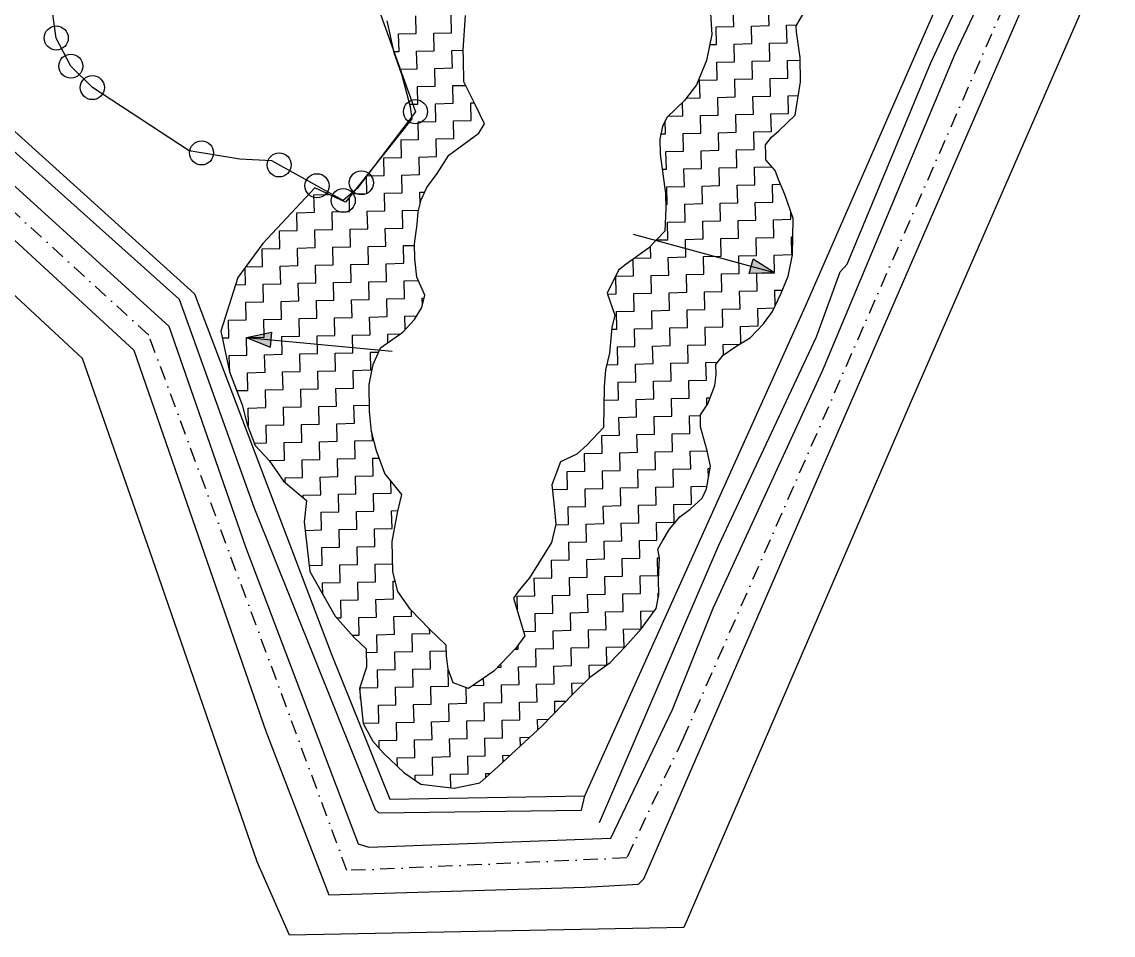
# Model space of a CAD drawing. Header units: metres. Extents: x 281463 to 283423, y 2096851 to 2099007.
# Drawn here: x 282361.3 to 282740.8, y 2096851.3 to 2097168.7 of the extents above; entities that cross this region are included whole.
import ezdxf

# ---------------------------------------------------------------- set-up
doc = ezdxf.new("R2010")
doc.units = ezdxf.units.M
doc.linetypes.add('DASHDOT', pattern=[1, 0.5, -0.25, 0, -0.25])
for name, color, linetype in [('LINE_WATER', 4, 'Continuous'), ('POLY_HATCH', 12, 'Continuous'), ('POLY_PARCEL', 6, 'Continuous'), ('POLY_WATER', 4, 'Continuous'), ('V_BOUND_STREAM_LINE', 7, 'DASHDOT')]:
    doc.layers.add(name, color=color, linetype=linetype)

msp = doc.modelspace()

# ---------------------------------------------------------------- hatches: boundary and pattern name
h = msp.add_hatch(color=256)
h.paths.add_polyline_path([(282614.88, 2097083.69), (282614.21, 2097081.2), (282623.03, 2097081.49)])
h.paths.add_polyline_path([(282623.03, 2097081.49), (282615.56, 2097086.18), (282614.88, 2097083.69)])
h = msp.add_hatch(color=256)
h.paths.add_polyline_path([(282447.85, 2097058.19), (282448.1, 2097060.76), (282439.46, 2097058.99)])
h.paths.add_polyline_path([(282439.46, 2097058.99), (282447.61, 2097055.62), (282447.85, 2097058.19)])

# ---------------------------------------------------------------- linework, layer by layer
for points in [[(282623.03, 2097081.49), (282573.98, 2097094.74)], [(282614.21, 2097081.2), (282615.56, 2097086.18)], [(282623.03, 2097081.49), (282615.56, 2097086.18)], [(282623.03, 2097081.49), (282614.21, 2097081.2)], [(282439.46, 2097058.99), (282448.1, 2097060.76)], [(282439.46, 2097058.99), (282490.03, 2097054.19)], [(282439.46, 2097058.99), (282447.61, 2097055.62)], [(282448.1, 2097060.76), (282447.61, 2097055.62)]]:
    msp.add_lwpolyline(points)
for centre in [(282373.27, 2097163.04), (282378.34, 2097153.26), (282385.83, 2097145.81), (282498.18, 2097137.44), (282423.8, 2097123.1), (282450.79, 2097118.93), (282463.94, 2097111.7), (282479.36, 2097112.72), (282473.07, 2097106.58)]:
    msp.add_circle(centre, 4.18)
at = {"layer": 'LINE_WATER'}
for p, q in [((282677.24, 2097154.23), (282706.99, 2097217.86)), ((282685.89, 2097157.54), (282714.45, 2097218.65)), ((282577.6, 2096870.86), (282727.01, 2097214.57)), ((282318.69, 2097159.31), (282416.01, 2097072.34)), ((282639.73, 2097047.42), (282685.89, 2097157.54)), ((282648.26, 2097084.39), (282677.24, 2097154.23)), ((282314.49, 2097151.74), (282412.48, 2097062.92)), ((282311.09, 2097136.7), (282400.2, 2097054.54)), ((282637.6, 2097059.22), (282645.82, 2097081.84)), ((282645.82, 2097081.84), (282648.26, 2097084.39)), ((282416.01, 2097072.34), (282441.93, 2096999.99)), ((282412.48, 2097062.92), (282439.13, 2096986.21)), ((282603.68, 2096986.77), (282637.6, 2097059.22)), ((282400.2, 2097054.54), (282446.17, 2096922.16)), ((282601.68, 2096964.91), (282639.73, 2097047.42)), ((282441.93, 2096999.99), (282484.18, 2096894.96)), ((282562.2, 2096890.47), (282603.68, 2096986.77)), ((282439.13, 2096986.21), (282478.21, 2096882.98)), ((282587.51, 2096929.68), (282601.68, 2096964.91)), ((282566.06, 2096884.94), (282587.51, 2096929.68)), ((282446.17, 2096922.16), (282468.01, 2096865.3)), ((282555.87, 2096894.69), (282557.01, 2096899.7)), ((282484.18, 2096894.96), (282485.45, 2096893.74)), ((282485.45, 2096893.74), (282555.87, 2096894.69)), ((282481.98, 2096881.82), (282566.06, 2096884.94)), ((282478.21, 2096882.98), (282481.98, 2096881.82)), ((282557.09, 2096867.91), (282575.77, 2096868.95)), ((282575.77, 2096868.95), (282577.6, 2096870.86)), ((282468.01, 2096865.3), (282557.09, 2096867.91))]:
    msp.add_line(p, q, dxfattribs=at)
at = {"layer": 'POLY_HATCH'}
for p, q in [((282600.51, 2097175.29), (282601.28, 2097164.24)), ((282488.24, 2097168.99), (282490.6, 2097157.97)), ((282514.78, 2097158.85), (282515.6, 2097170.81)), ((282630.6, 2097167.28), (282633.14, 2097171.55)), ((282630.65, 2097165.17), (282630.6, 2097167.28)), ((282631.9, 2097156.24), (282630.65, 2097165.17)), ((282601.28, 2097164.24), (282599.37, 2097155.24)), ((282490.6, 2097157.97), (282493.41, 2097150.13)), ((282514.85, 2097155.69), (282514.78, 2097158.85)), ((282515.03, 2097147.78), (282514.85, 2097155.69)), ((282599.37, 2097155.24), (282595.87, 2097146.72)), ((282632.09, 2097147.81), (282631.9, 2097156.24)), ((282493.41, 2097150.13), (282496.3, 2097139.12)), ((282518.89, 2097139.96), (282515.03, 2097147.78)), ((282595.87, 2097146.72), (282591.77, 2097141.36)), ((282630.24, 2097136.17), (282632.09, 2097147.81)), ((282496.3, 2097139.12), (282496.92, 2097134.92)), ((282522.21, 2097133.18), (282518.89, 2097139.96)), ((282591.77, 2097141.36), (282585.58, 2097135.43)), ((282496.92, 2097134.92), (282473.83, 2097105.94)), ((282585.58, 2097135.43), (282584.07, 2097132.23)), ((282624.56, 2097130.77), (282630.24, 2097136.17)), ((282520.17, 2097129.97), (282522.21, 2097133.18)), ((282584.07, 2097132.23), (282583.11, 2097127.99)), ((282621.97, 2097128.61), (282624.56, 2097130.77)), ((282514.98, 2097126.17), (282520.17, 2097129.97)), ((282583.11, 2097127.99), (282583.22, 2097122.72)), ((282619.92, 2097125.92), (282621.97, 2097128.61)), ((282509.79, 2097122.36), (282514.98, 2097126.17)), ((282619.99, 2097122.76), (282619.92, 2097125.92)), ((282505.72, 2097115.95), (282509.79, 2097122.36)), ((282583.22, 2097122.72), (282585.11, 2097109.06)), ((282620.04, 2097120.66), (282619.99, 2097122.76)), ((282623.28, 2097117.04), (282620.04, 2097120.66)), ((282502.13, 2097111.12), (282505.72, 2097115.95)), ((282624.41, 2097113.9), (282623.28, 2097117.04)), ((282626.64, 2097108.68), (282624.41, 2097113.9)), ((282463.17, 2097110.97), (282445.14, 2097091.59)), ((282473.83, 2097105.94), (282463.17, 2097110.97)), ((282500.12, 2097106.86), (282502.13, 2097111.12)), ((282585.11, 2097109.06), (282585.23, 2097103.79)), ((282629.46, 2097100.31), (282626.64, 2097108.68)), ((282499.16, 2097102.62), (282500.12, 2097106.86)), ((282498.73, 2097098.39), (282499.16, 2097102.62)), ((282585.23, 2097103.79), (282584.88, 2097095.87)), ((282629.22, 2097087.65), (282629.46, 2097100.31)), ((282497.82, 2097091.52), (282498.73, 2097098.39)), ((282584.88, 2097095.87), (282579.21, 2097089.95)), ((282445.14, 2097091.59), (282436.44, 2097079.8)), ((282497.94, 2097086.25), (282497.82, 2097091.52)), ((282579.21, 2097089.95), (282571.42, 2097084.5)), ((282498.61, 2097079.94), (282497.94, 2097086.25)), ((282627.8, 2097080.24), (282629.22, 2097087.65)), ((282568.83, 2097082.34), (282564.79, 2097074.34)), ((282571.42, 2097084.5), (282568.83, 2097082.34)), ((282436.44, 2097079.8), (282430.53, 2097061.22)), ((282501.39, 2097073.68), (282498.61, 2097079.94)), ((282625.29, 2097074.39), (282627.8, 2097080.24)), ((282500.43, 2097069.44), (282501.39, 2097073.68)), ((282564.79, 2097074.34), (282567.47, 2097066.73)), ((282622.27, 2097067.99), (282625.29, 2097074.39)), ((282497.89, 2097065.17), (282500.43, 2097069.44)), ((282567.47, 2097066.73), (282566.51, 2097062.49)), ((282619.2, 2097063.71), (282622.27, 2097067.99)), ((282493.76, 2097060.86), (282497.89, 2097065.17)), ((282566.51, 2097062.49), (282565.66, 2097053.51)), ((282614.56, 2097058.86), (282619.2, 2097063.71)), ((282430.53, 2097061.22), (282433.48, 2097047.05)), ((282485.97, 2097055.41), (282493.76, 2097060.86)), ((282609.88, 2097056.12), (282614.56, 2097058.86)), ((282483.47, 2097049.56), (282485.97, 2097055.41)), ((282605.2, 2097052.85), (282609.88, 2097056.12)), ((282565.66, 2097053.51), (282564.2, 2097047.68)), ((282602.64, 2097049.63), (282605.2, 2097052.85)), ((282433.48, 2097047.05), (282437.96, 2097035.55)), ((282482.04, 2097042.67), (282483.47, 2097049.56)), ((282564.2, 2097047.68), (282563.81, 2097041.87)), ((282602.72, 2097045.94), (282602.64, 2097049.63)), ((282602.28, 2097042.24), (282602.72, 2097045.94)), ((282482.25, 2097033.19), (282482.04, 2097042.67)), ((282563.81, 2097041.87), (282563.6, 2097027.64)), ((282599.78, 2097035.86), (282602.28, 2097042.24)), ((282597.23, 2097032.12), (282599.78, 2097035.86)), ((282437.96, 2097035.55), (282439.69, 2097028.74)), ((282482.93, 2097026.35), (282482.25, 2097033.19)), ((282597.32, 2097027.9), (282597.23, 2097032.12)), ((282439.69, 2097028.74), (282442.49, 2097021.42)), ((282484.66, 2097019.54), (282482.93, 2097026.35)), ((282563.6, 2097027.64), (282557.93, 2097021.71)), ((282599.62, 2097019.52), (282597.32, 2097027.9)), ((282442.49, 2097021.42), (282447.35, 2097016.26)), ((282557.93, 2097021.71), (282554.31, 2097018.47)), ((282487.48, 2097011.69), (282484.66, 2097019.54)), ((282554.31, 2097018.47), (282548.57, 2097015.7)), ((282600.79, 2097014.27), (282599.62, 2097019.52)), ((282447.35, 2097016.26), (282452.26, 2097008.99)), ((282548.57, 2097015.7), (282545.58, 2097007.73)), ((282599.39, 2097006.33), (282600.79, 2097014.27)), ((282493.44, 2097004.45), (282487.48, 2097011.69)), ((282452.26, 2097008.99), (282460.32, 2097002.32)), ((282545.58, 2097007.73), (282546.25, 2097001.42)), ((282597.88, 2097003.14), (282599.39, 2097006.33)), ((282460.32, 2097002.32), (282459.43, 2096994.92)), ((282491.99, 2096998.62), (282493.44, 2097004.45)), ((282593.74, 2096999.36), (282597.88, 2097003.14)), ((282490.12, 2096988.03), (282491.99, 2096998.62)), ((282546.25, 2097001.42), (282546.94, 2096994.05)), ((282590.11, 2096996.64), (282593.74, 2096999.36)), ((282459.43, 2096994.92), (282461.42, 2096977.7)), ((282546.94, 2096994.05), (282545.5, 2096987.7)), ((282586.51, 2096992.34), (282590.11, 2096996.64)), ((282583.97, 2096988.07), (282586.51, 2096992.34)), ((282490.35, 2096977.5), (282490.12, 2096988.03)), ((282545.5, 2096987.7), (282537.86, 2096975.4)), ((282582.45, 2096985.4), (282583.97, 2096988.07)), ((282583.05, 2096982.25), (282582.45, 2096985.4)), ((282582.68, 2096974.86), (282583.05, 2096982.25)), ((282461.42, 2096977.7), (282470.21, 2096962.08)), ((282492.09, 2096970.68), (282490.35, 2096977.5)), ((282537.86, 2096975.4), (282534.27, 2096971.1)), ((282534.27, 2096971.1), (282532.22, 2096968.42)), ((282582.8, 2096969.59), (282582.68, 2096974.86)), ((282496.44, 2096964.45), (282492.09, 2096970.68)), ((282532.22, 2096968.42), (282536.2, 2096955.33)), ((282581.85, 2096964.83), (282582.8, 2096969.59)), ((282502.92, 2096957.75), (282496.44, 2096964.45)), ((282576.73, 2096957.86), (282581.85, 2096964.83)), ((282470.21, 2096962.08), (282476.7, 2096954.85)), ((282508.85, 2096952.08), (282502.92, 2096957.75)), ((282571.08, 2096951.41), (282576.73, 2096957.86)), ((282476.7, 2096954.85), (282481.01, 2096950.73)), ((282536.2, 2096955.33), (282533.13, 2096951.05)), ((282481.01, 2096950.73), (282481.16, 2096944.41)), ((282508.93, 2096948.39), (282508.85, 2096952.08)), ((282509.57, 2096943.66), (282508.93, 2096948.39)), ((282533.13, 2096951.05), (282525.4, 2096942.97)), ((282565.92, 2096946.02), (282571.08, 2096951.41)), ((282559.18, 2096941.13), (282565.92, 2096946.02)), ((282481.16, 2096944.41), (282478.68, 2096936.97)), ((282511.26, 2096938.95), (282509.57, 2096943.66)), ((282525.4, 2096942.97), (282516.57, 2096936.97)), ((282552.98, 2096935.19), (282559.18, 2096941.13)), ((282478.68, 2096936.97), (282480.01, 2096924.88)), ((282516.57, 2096936.97), (282511.26, 2096938.95)), ((282542.16, 2096923.88), (282552.98, 2096935.19)), ((282480.01, 2096924.88), (282483.31, 2096918.63)), ((282525.62, 2096908.75), (282542.16, 2096923.88)), ((282483.31, 2096918.63), (282487.1, 2096914.49)), ((282487.1, 2096914.49), (282494.1, 2096907.8)), ((282494.1, 2096907.8), (282500, 2096903.71)), ((282520.56, 2096904.17), (282525.62, 2096908.75)), ((282500, 2096903.71), (282511.63, 2096902.39)), ((282511.63, 2096902.39), (282520.56, 2096904.17))]:
    msp.add_line(p, q, dxfattribs=at)
at = {"layer": 'POLY_HATCH', "linetype": 'Continuous'}
for p, q in [((282608.84, 2097167.08), (282608.7, 2097173.21)), ((282621.11, 2097167.35), (282620.97, 2097173.48)), ((282498.46, 2097164.61), (282498.32, 2097170.74)), ((282510.72, 2097164.88), (282510.58, 2097171.02)), ((282492.32, 2097164.47), (282498.46, 2097164.61)), ((282504.59, 2097164.75), (282510.72, 2097164.88)), ((282504.73, 2097158.61), (282504.59, 2097164.75)), ((282602.71, 2097166.94), (282608.84, 2097167.08)), ((282602.85, 2097160.81), (282602.71, 2097166.94)), ((282614.97, 2097167.21), (282621.11, 2097167.35)), ((282615.11, 2097161.08), (282614.97, 2097167.21)), ((282627.24, 2097167.49), (282630.77, 2097167.57)), ((282627.38, 2097161.35), (282627.24, 2097167.49)), ((282492.46, 2097158.34), (282492.32, 2097164.47)), ((282608.98, 2097160.94), (282615.11, 2097161.08)), ((282609.12, 2097154.81), (282608.98, 2097160.94)), ((282621.24, 2097161.22), (282627.38, 2097161.35)), ((282621.38, 2097155.08), (282621.24, 2097161.22)), ((282490.53, 2097158.3), (282492.46, 2097158.34)), ((282498.59, 2097158.48), (282504.73, 2097158.61)), ((282498.73, 2097152.34), (282498.59, 2097158.48)), ((282510.86, 2097158.75), (282514.78, 2097158.84)), ((282511, 2097152.62), (282510.86, 2097158.75)), ((282600.54, 2097160.75), (282602.85, 2097160.81)), ((282602.98, 2097154.67), (282609.12, 2097154.81)), ((282603.12, 2097148.54), (282602.98, 2097154.67)), ((282615.25, 2097154.95), (282621.38, 2097155.08)), ((282615.39, 2097148.81), (282615.25, 2097154.95)), ((282627.51, 2097155.22), (282631.92, 2097155.32)), ((282627.65, 2097149.09), (282627.51, 2097155.22)), ((282492.67, 2097152.21), (282498.73, 2097152.34)), ((282504.86, 2097152.48), (282511, 2097152.62)), ((282505, 2097146.35), (282504.86, 2097152.48)), ((282498.87, 2097146.21), (282505, 2097146.35)), ((282499, 2097140.08), (282498.87, 2097146.21)), ((282511.13, 2097146.49), (282515.62, 2097146.59)), ((282511.27, 2097140.35), (282511.13, 2097146.49)), ((282596.99, 2097148.4), (282603.12, 2097148.54)), ((282597.12, 2097142.27), (282596.99, 2097148.4)), ((282609.25, 2097148.68), (282615.39, 2097148.81)), ((282609.39, 2097142.55), (282609.25, 2097148.68)), ((282621.52, 2097148.95), (282627.65, 2097149.09)), ((282621.65, 2097142.82), (282621.52, 2097148.95)), ((282592.39, 2097142.17), (282597.12, 2097142.27)), ((282603.26, 2097142.41), (282609.39, 2097142.55)), ((282603.39, 2097136.28), (282603.26, 2097142.41)), ((282615.52, 2097142.68), (282621.65, 2097142.82)), ((282615.66, 2097136.55), (282615.52, 2097142.68)), ((282627.79, 2097142.96), (282631.33, 2097143.04)), ((282627.92, 2097136.82), (282627.79, 2097142.96)), ((282496.06, 2097140.01), (282499, 2097140.08)), ((282505.14, 2097140.22), (282511.27, 2097140.35)), ((282505.27, 2097134.08), (282505.14, 2097140.22)), ((282517.4, 2097140.49), (282518.62, 2097140.52)), ((282517.54, 2097134.36), (282517.4, 2097140.49)), ((282591.13, 2097136), (282591.03, 2097140.65)), ((282511.41, 2097134.22), (282517.54, 2097134.36)), ((282585.13, 2097129.73), (282585.03, 2097134.27)), ((282586.06, 2097135.89), (282591.13, 2097136)), ((282597.26, 2097136.14), (282603.39, 2097136.28)), ((282597.4, 2097130.01), (282597.26, 2097136.14)), ((282609.53, 2097136.41), (282615.66, 2097136.55)), ((282609.66, 2097130.28), (282609.53, 2097136.41)), ((282621.79, 2097136.69), (282627.92, 2097136.82)), ((282621.93, 2097130.55), (282621.79, 2097136.69)), ((282499.14, 2097133.95), (282505.27, 2097134.08)), ((282499.28, 2097127.81), (282499.14, 2097133.95)), ((282511.54, 2097128.09), (282511.41, 2097134.22)), ((282615.8, 2097130.42), (282621.93, 2097130.55)), ((282493.15, 2097127.68), (282499.28, 2097127.81)), ((282493.28, 2097121.54), (282493.15, 2097127.68)), ((282505.41, 2097127.95), (282511.54, 2097128.09)), ((282505.55, 2097121.82), (282505.41, 2097127.95)), ((282517.68, 2097128.22), (282517.79, 2097128.23)), ((282517.68, 2097128.15), (282517.68, 2097128.22)), ((282583.49, 2097129.7), (282585.13, 2097129.73)), ((282591.27, 2097129.87), (282597.4, 2097130.01)), ((282591.4, 2097123.74), (282591.27, 2097129.87)), ((282603.53, 2097130.14), (282609.66, 2097130.28)), ((282603.67, 2097124.01), (282603.53, 2097130.14)), ((282615.93, 2097124.28), (282615.8, 2097130.42)), ((282585.27, 2097123.6), (282591.4, 2097123.74)), ((282585.41, 2097117.47), (282585.27, 2097123.6)), ((282597.54, 2097123.87), (282603.67, 2097124.01)), ((282597.67, 2097117.74), (282597.54, 2097123.87)), ((282609.8, 2097124.15), (282615.93, 2097124.28)), ((282609.94, 2097118.02), (282609.8, 2097124.15)), ((282487.15, 2097121.41), (282493.28, 2097121.54)), ((282487.29, 2097115.27), (282487.15, 2097121.41)), ((282499.42, 2097121.68), (282505.55, 2097121.82)), ((282499.55, 2097115.55), (282499.42, 2097121.68)), ((282493.42, 2097115.41), (282499.55, 2097115.55)), ((282493.56, 2097109.28), (282493.42, 2097115.41)), ((282583.95, 2097117.43), (282585.41, 2097117.47)), ((282591.54, 2097117.6), (282597.67, 2097117.74)), ((282591.68, 2097111.47), (282591.54, 2097117.6)), ((282603.81, 2097117.88), (282609.94, 2097118.02)), ((282603.94, 2097111.75), (282603.81, 2097117.88)), ((282616.07, 2097118.15), (282622.16, 2097118.29)), ((282616.21, 2097112.02), (282616.07, 2097118.15)), ((282481.29, 2097109), (282481.15, 2097115.13)), ((282481.16, 2097115.14), (282487.29, 2097115.27)), ((282597.81, 2097111.61), (282603.94, 2097111.75)), ((282597.95, 2097105.48), (282597.81, 2097111.61)), ((282610.07, 2097111.88), (282616.21, 2097112.02)), ((282610.21, 2097105.75), (282610.07, 2097111.88)), ((282622.34, 2097112.16), (282625.13, 2097112.22)), ((282622.48, 2097106.02), (282622.34, 2097112.16)), ((282462.89, 2097108.59), (282467.96, 2097108.71)), ((282463.03, 2097102.46), (282462.89, 2097108.59)), ((282476.18, 2097108.89), (282481.29, 2097109)), ((282487.42, 2097109.14), (282493.56, 2097109.28)), ((282487.56, 2097103.01), (282487.42, 2097109.14)), ((282499.69, 2097109.42), (282501.34, 2097109.45)), ((282499.78, 2097105.36), (282499.69, 2097109.42)), ((282585.54, 2097111.33), (282591.68, 2097111.47)), ((282585.68, 2097105.2), (282585.54, 2097111.33)), ((282475.3, 2097102.74), (282475.19, 2097107.64)), ((282585.2, 2097105.19), (282585.68, 2097105.2)), ((282591.81, 2097105.34), (282597.95, 2097105.48)), ((282591.95, 2097099.21), (282591.81, 2097105.34)), ((282604.08, 2097105.61), (282610.21, 2097105.75)), ((282604.22, 2097099.48), (282604.08, 2097105.61)), ((282616.34, 2097105.89), (282622.48, 2097106.02)), ((282616.48, 2097099.75), (282616.34, 2097105.89)), ((282456.9, 2097102.32), (282463.03, 2097102.46)), ((282457.04, 2097096.19), (282456.9, 2097102.32)), ((282469.16, 2097102.6), (282475.3, 2097102.74)), ((282469.3, 2097096.47), (282469.16, 2097102.6)), ((282481.43, 2097102.87), (282487.56, 2097103.01)), ((282481.57, 2097096.74), (282481.43, 2097102.87)), ((282493.69, 2097103.15), (282499.31, 2097103.27)), ((282493.83, 2097097.01), (282493.69, 2097103.15)), ((282628.75, 2097100.03), (282628.69, 2097102.59)), ((282463.17, 2097096.33), (282469.3, 2097096.47)), ((282463.31, 2097090.2), (282463.17, 2097096.33)), ((282475.43, 2097096.6), (282481.57, 2097096.74)), ((282475.57, 2097090.47), (282475.43, 2097096.6)), ((282487.7, 2097096.88), (282493.83, 2097097.01)), ((282487.84, 2097090.74), (282487.7, 2097096.88)), ((282585.82, 2097099.07), (282591.95, 2097099.21)), ((282585.96, 2097092.94), (282585.82, 2097099.07)), ((282598.08, 2097099.34), (282604.22, 2097099.48)), ((282598.22, 2097093.21), (282598.08, 2097099.34)), ((282610.35, 2097099.62), (282616.48, 2097099.75)), ((282610.49, 2097093.49), (282610.35, 2097099.62)), ((282622.61, 2097099.89), (282628.75, 2097100.03)), ((282622.75, 2097093.76), (282622.61, 2097099.89)), ((282450.9, 2097096.05), (282457.04, 2097096.19)), ((282451.04, 2097089.92), (282450.9, 2097096.05)), ((282581.98, 2097092.85), (282585.96, 2097092.94)), ((282592.09, 2097093.07), (282598.22, 2097093.21)), ((282592.23, 2097086.94), (282592.09, 2097093.07)), ((282604.35, 2097093.35), (282610.49, 2097093.49)), ((282604.49, 2097087.22), (282604.35, 2097093.35)), ((282616.62, 2097093.62), (282622.75, 2097093.76)), ((282616.76, 2097087.49), (282616.62, 2097093.62)), ((282628.88, 2097093.9), (282629.34, 2097093.91)), ((282629.02, 2097087.76), (282628.88, 2097093.9)), ((282444.91, 2097089.79), (282451.04, 2097089.92)), ((282445.04, 2097083.65), (282444.91, 2097089.79)), ((282457.17, 2097090.06), (282463.31, 2097090.2)), ((282457.31, 2097083.93), (282457.17, 2097090.06)), ((282469.44, 2097090.33), (282475.57, 2097090.47)), ((282469.57, 2097084.2), (282469.44, 2097090.33)), ((282481.7, 2097090.61), (282487.84, 2097090.74)), ((282481.84, 2097084.47), (282481.7, 2097090.61)), ((282493.97, 2097090.88), (282497.84, 2097090.97)), ((282494.1, 2097084.75), (282493.97, 2097090.88)), ((282579.96, 2097086.67), (282579.87, 2097090.64)), ((282573.96, 2097080.4), (282573.84, 2097086.19)), ((282574.33, 2097086.54), (282579.96, 2097086.67)), ((282586.09, 2097086.8), (282592.23, 2097086.94)), ((282586.23, 2097080.67), (282586.09, 2097086.8)), ((282598.36, 2097087.08), (282604.49, 2097087.22)), ((282598.5, 2097080.95), (282598.36, 2097087.08)), ((282610.62, 2097087.35), (282616.76, 2097087.49)), ((282610.76, 2097081.22), (282610.62, 2097087.35)), ((282622.89, 2097087.63), (282629.02, 2097087.76)), ((282623.03, 2097081.49), (282622.89, 2097087.63)), ((282439.05, 2097077.38), (282438.92, 2097083.16)), ((282439.19, 2097083.52), (282445.04, 2097083.65)), ((282451.18, 2097083.79), (282457.31, 2097083.93)), ((282451.31, 2097077.66), (282451.18, 2097083.79)), ((282463.44, 2097084.06), (282469.57, 2097084.2)), ((282463.58, 2097077.93), (282463.44, 2097084.06)), ((282475.71, 2097084.34), (282481.84, 2097084.47)), ((282475.84, 2097078.21), (282475.71, 2097084.34)), ((282487.97, 2097084.61), (282494.1, 2097084.75)), ((282488.11, 2097078.48), (282487.97, 2097084.61)), ((282604.63, 2097081.08), (282610.76, 2097081.22)), ((282616.89, 2097081.36), (282623.03, 2097081.49)), ((282617.03, 2097075.22), (282616.89, 2097081.36)), ((282435.65, 2097077.31), (282439.05, 2097077.38)), ((282445.18, 2097077.52), (282451.31, 2097077.66)), ((282445.32, 2097071.39), (282445.18, 2097077.52)), ((282457.45, 2097077.79), (282463.58, 2097077.93)), ((282457.58, 2097071.66), (282457.45, 2097077.79)), ((282469.71, 2097078.07), (282475.84, 2097078.21)), ((282469.85, 2097071.94), (282469.71, 2097078.07)), ((282481.98, 2097078.34), (282488.11, 2097078.48)), ((282482.11, 2097072.21), (282481.98, 2097078.34)), ((282494.24, 2097078.62), (282499.15, 2097078.73)), ((282494.38, 2097072.48), (282494.24, 2097078.62)), ((282567.83, 2097080.26), (282573.96, 2097080.4)), ((282567.97, 2097074.13), (282567.83, 2097080.26)), ((282580.1, 2097080.53), (282586.23, 2097080.67)), ((282580.23, 2097074.4), (282580.1, 2097080.53)), ((282592.36, 2097080.81), (282598.5, 2097080.95)), ((282592.5, 2097074.68), (282592.36, 2097080.81)), ((282604.76, 2097074.95), (282604.63, 2097081.08)), ((282564.89, 2097074.06), (282567.97, 2097074.13)), ((282574.1, 2097074.27), (282580.23, 2097074.4)), ((282574.24, 2097068.13), (282574.1, 2097074.27)), ((282586.37, 2097074.54), (282592.5, 2097074.68)), ((282586.5, 2097068.41), (282586.37, 2097074.54)), ((282598.63, 2097074.81), (282604.76, 2097074.95)), ((282598.77, 2097068.68), (282598.63, 2097074.81)), ((282610.9, 2097075.09), (282617.03, 2097075.22)), ((282611.03, 2097068.95), (282610.9, 2097075.09)), ((282623.16, 2097075.36), (282625.73, 2097075.42)), ((282623.28, 2097070.13), (282623.16, 2097075.36)), ((282439.19, 2097071.25), (282445.32, 2097071.39)), ((282439.32, 2097065.12), (282439.19, 2097071.25)), ((282451.45, 2097071.52), (282457.58, 2097071.66)), ((282451.59, 2097065.39), (282451.45, 2097071.52)), ((282463.72, 2097071.8), (282469.85, 2097071.94)), ((282463.85, 2097065.67), (282463.72, 2097071.8)), ((282475.98, 2097072.07), (282482.11, 2097072.21)), ((282476.12, 2097065.94), (282475.98, 2097072.07)), ((282488.25, 2097072.35), (282494.38, 2097072.48)), ((282488.38, 2097066.21), (282488.25, 2097072.35)), ((282500.51, 2097072.62), (282501.15, 2097072.64)), ((282500.57, 2097070.06), (282500.51, 2097072.62)), ((282482.25, 2097066.08), (282488.38, 2097066.21)), ((282482.39, 2097059.94), (282482.25, 2097066.08)), ((282494.52, 2097066.35), (282498.65, 2097066.44)), ((282494.62, 2097061.75), (282494.52, 2097066.35)), ((282568.11, 2097068), (282574.24, 2097068.13)), ((282568.24, 2097061.86), (282568.11, 2097068)), ((282580.37, 2097068.27), (282586.5, 2097068.41)), ((282580.51, 2097062.14), (282580.37, 2097068.27)), ((282592.64, 2097068.54), (282598.77, 2097068.68)), ((282592.77, 2097062.41), (282592.64, 2097068.54)), ((282604.9, 2097068.82), (282611.03, 2097068.95)), ((282605.04, 2097062.69), (282604.9, 2097068.82)), ((282617.17, 2097069.09), (282622.85, 2097069.22)), ((282617.3, 2097062.96), (282617.17, 2097069.09)), ((282433.19, 2097064.98), (282439.32, 2097065.12)), ((282433.33, 2097058.85), (282433.19, 2097064.98)), ((282445.46, 2097065.25), (282451.59, 2097065.39)), ((282445.59, 2097059.12), (282445.46, 2097065.25)), ((282457.72, 2097065.53), (282463.85, 2097065.67)), ((282457.86, 2097059.4), (282457.72, 2097065.53)), ((282469.99, 2097065.8), (282476.12, 2097065.94)), ((282470.12, 2097059.67), (282469.99, 2097065.8)), ((282586.64, 2097062.27), (282592.77, 2097062.41)), ((282586.78, 2097056.14), (282586.64, 2097062.27)), ((282598.91, 2097062.55), (282605.04, 2097062.69)), ((282599.04, 2097056.42), (282598.91, 2097062.55)), ((282611.17, 2097062.82), (282617.3, 2097062.96)), ((282611.3, 2097056.95), (282611.17, 2097062.82)), ((282431.03, 2097058.8), (282433.33, 2097058.85)), ((282439.46, 2097058.99), (282445.59, 2097059.12)), ((282439.6, 2097052.85), (282439.46, 2097058.99)), ((282451.73, 2097059.26), (282457.86, 2097059.4)), ((282451.86, 2097053.13), (282451.73, 2097059.26)), ((282463.99, 2097059.53), (282470.12, 2097059.67)), ((282464.13, 2097053.4), (282463.99, 2097059.53)), ((282476.26, 2097059.81), (282482.39, 2097059.94)), ((282476.39, 2097053.68), (282476.26, 2097059.81)), ((282488.52, 2097060.08), (282492.79, 2097060.18)), ((282488.58, 2097057.24), (282488.52, 2097060.08)), ((282566.45, 2097061.82), (282568.24, 2097061.86)), ((282574.38, 2097062), (282580.51, 2097062.14)), ((282574.51, 2097055.87), (282574.38, 2097062)), ((282568.38, 2097055.73), (282574.51, 2097055.87)), ((282568.52, 2097049.6), (282568.38, 2097055.73)), ((282580.65, 2097056), (282586.78, 2097056.14)), ((282580.78, 2097049.87), (282580.65, 2097056)), ((282592.91, 2097056.28), (282599.04, 2097056.42)), ((282593.05, 2097050.15), (282592.91, 2097056.28)), ((282605.18, 2097056.55), (282610.84, 2097056.68)), ((282605.26, 2097052.89), (282605.18, 2097056.55)), ((282433.46, 2097052.72), (282439.6, 2097052.85)), ((282433.6, 2097046.74), (282433.46, 2097052.72)), ((282445.73, 2097052.99), (282451.86, 2097053.13)), ((282445.87, 2097046.86), (282445.73, 2097052.99)), ((282457.99, 2097053.26), (282464.13, 2097053.4)), ((282458.13, 2097047.13), (282457.99, 2097053.26)), ((282470.26, 2097053.54), (282476.39, 2097053.68)), ((282470.4, 2097047.41), (282470.26, 2097053.54)), ((282482.53, 2097053.81), (282485.31, 2097053.87)), ((282482.66, 2097047.68), (282482.53, 2097053.81)), ((282452, 2097046.99), (282458.13, 2097047.13)), ((282452.14, 2097040.86), (282452, 2097046.99)), ((282464.26, 2097047.27), (282470.4, 2097047.41)), ((282464.4, 2097041.14), (282464.26, 2097047.27)), ((282476.53, 2097047.54), (282482.66, 2097047.68)), ((282476.67, 2097041.41), (282476.53, 2097047.54)), ((282564.66, 2097049.51), (282568.52, 2097049.6)), ((282574.65, 2097049.74), (282580.78, 2097049.87)), ((282574.79, 2097043.6), (282574.65, 2097049.74)), ((282586.92, 2097050.01), (282593.05, 2097050.15)), ((282587.05, 2097043.88), (282586.92, 2097050.01)), ((282599.18, 2097050.28), (282603.23, 2097050.37)), ((282599.32, 2097044.15), (282599.18, 2097050.28)), ((282439.73, 2097046.72), (282445.87, 2097046.86)), ((282439.87, 2097040.59), (282439.73, 2097046.72)), ((282568.65, 2097043.47), (282574.79, 2097043.6)), ((282568.79, 2097037.33), (282568.65, 2097043.47)), ((282580.92, 2097043.74), (282587.05, 2097043.88)), ((282581.06, 2097037.61), (282580.92, 2097043.74)), ((282593.18, 2097044.01), (282599.32, 2097044.15)), ((282593.32, 2097037.88), (282593.18, 2097044.01)), ((282436.03, 2097040.5), (282439.87, 2097040.59)), ((282446, 2097040.72), (282452.14, 2097040.86)), ((282446.14, 2097034.59), (282446, 2097040.72)), ((282458.27, 2097041), (282464.4, 2097041.14)), ((282458.41, 2097034.87), (282458.27, 2097041)), ((282470.53, 2097041.27), (282476.67, 2097041.41)), ((282470.67, 2097035.14), (282470.53, 2097041.27)), ((282563.74, 2097037.22), (282568.79, 2097037.33)), ((282574.92, 2097037.47), (282581.06, 2097037.61)), ((282575.06, 2097031.34), (282574.92, 2097037.47)), ((282587.19, 2097037.74), (282593.32, 2097037.88)), ((282587.33, 2097031.61), (282587.19, 2097037.74)), ((282599.45, 2097038.02), (282600.63, 2097038.04)), ((282599.51, 2097035.47), (282599.45, 2097038.02)), ((282440.01, 2097034.46), (282446.14, 2097034.59)), ((282440.15, 2097028.32), (282440.01, 2097034.46)), ((282452.27, 2097034.73), (282458.41, 2097034.87)), ((282452.41, 2097028.6), (282452.27, 2097034.73)), ((282464.54, 2097035), (282470.67, 2097035.14)), ((282464.68, 2097028.87), (282464.54, 2097035)), ((282476.8, 2097035.28), (282482.2, 2097035.4)), ((282476.94, 2097029.14), (282476.8, 2097035.28)), ((282593.46, 2097031.75), (282597.23, 2097031.83)), ((282439.85, 2097028.32), (282440.15, 2097028.32)), ((282446.28, 2097028.46), (282452.41, 2097028.6)), ((282446.42, 2097022.33), (282446.28, 2097028.46)), ((282458.54, 2097028.73), (282464.68, 2097028.87)), ((282458.68, 2097022.6), (282458.54, 2097028.73)), ((282470.81, 2097029.01), (282476.94, 2097029.14)), ((282470.95, 2097022.88), (282470.81, 2097029.01)), ((282568.93, 2097031.2), (282575.06, 2097031.34)), ((282569.07, 2097025.07), (282568.93, 2097031.2)), ((282581.19, 2097031.47), (282587.33, 2097031.61)), ((282581.33, 2097025.34), (282581.19, 2097031.47)), ((282593.6, 2097025.62), (282593.46, 2097031.75)), ((282483.21, 2097023.15), (282483.16, 2097025.45)), ((282562.93, 2097024.93), (282569.07, 2097025.07)), ((282563.07, 2097018.8), (282562.93, 2097024.93)), ((282575.2, 2097025.21), (282581.33, 2097025.34)), ((282575.34, 2097019.07), (282575.2, 2097025.21)), ((282587.46, 2097025.48), (282593.6, 2097025.62)), ((282587.6, 2097019.35), (282587.46, 2097025.48)), ((282442.18, 2097022.23), (282446.42, 2097022.33)), ((282452.55, 2097022.46), (282458.68, 2097022.6)), ((282452.68, 2097016.33), (282452.55, 2097022.46)), ((282464.81, 2097022.74), (282470.95, 2097022.88)), ((282464.95, 2097016.61), (282464.81, 2097022.74)), ((282477.08, 2097023.01), (282483.21, 2097023.15)), ((282477.21, 2097016.88), (282477.08, 2097023.01)), ((282471.08, 2097016.74), (282477.21, 2097016.88)), ((282471.22, 2097010.61), (282471.08, 2097016.74)), ((282483.35, 2097017.02), (282485.55, 2097017.07)), ((282483.48, 2097010.88), (282483.35, 2097017.02)), ((282556.94, 2097018.66), (282563.07, 2097018.8)), ((282557.07, 2097012.53), (282556.94, 2097018.66)), ((282569.2, 2097018.94), (282575.34, 2097019.07)), ((282569.34, 2097012.8), (282569.2, 2097018.94)), ((282581.47, 2097019.21), (282587.6, 2097019.35)), ((282581.6, 2097013.08), (282581.47, 2097019.21)), ((282593.73, 2097019.48), (282599.59, 2097019.61)), ((282593.87, 2097013.35), (282593.73, 2097019.48)), ((282447.38, 2097016.21), (282452.68, 2097016.33)), ((282458.82, 2097016.47), (282464.95, 2097016.61)), ((282458.95, 2097010.34), (282458.82, 2097016.47)), ((282575.47, 2097012.94), (282581.6, 2097013.08)), ((282575.61, 2097006.81), (282575.47, 2097012.94)), ((282587.74, 2097013.21), (282593.87, 2097013.35)), ((282587.87, 2097007.08), (282587.74, 2097013.21)), ((282600, 2097013.49), (282600.65, 2097013.5)), ((282600.08, 2097010.23), (282600, 2097013.49)), ((282452.82, 2097010.2), (282458.95, 2097010.34)), ((282452.86, 2097008.5), (282452.82, 2097010.2)), ((282465.09, 2097010.47), (282471.22, 2097010.61)), ((282465.22, 2097004.34), (282465.09, 2097010.47)), ((282477.35, 2097010.75), (282483.48, 2097010.88)), ((282477.49, 2097004.61), (282477.35, 2097010.75)), ((282489.75, 2097004.89), (282489.66, 2097009.04)), ((282550.94, 2097012.39), (282557.07, 2097012.53)), ((282551.08, 2097006.26), (282550.94, 2097012.39)), ((282563.21, 2097012.67), (282569.34, 2097012.8)), ((282563.34, 2097006.53), (282563.21, 2097012.67)), ((282545.75, 2097006.14), (282551.08, 2097006.26)), ((282557.21, 2097006.4), (282563.34, 2097006.53)), ((282557.35, 2097000.26), (282557.21, 2097006.4)), ((282569.48, 2097006.67), (282575.61, 2097006.81)), ((282569.61, 2097000.54), (282569.48, 2097006.67)), ((282581.74, 2097006.94), (282587.87, 2097007.08)), ((282581.88, 2097000.81), (282581.74, 2097006.94)), ((282594.01, 2097007.22), (282599.56, 2097007.34)), ((282594.14, 2097001.09), (282594.01, 2097007.22)), ((282459.09, 2097004.2), (282465.22, 2097004.34)), ((282459.11, 2097003.32), (282459.09, 2097004.2)), ((282471.36, 2097004.48), (282477.49, 2097004.61)), ((282471.49, 2096998.35), (282471.36, 2097004.48)), ((282483.62, 2097004.75), (282489.75, 2097004.89)), ((282483.76, 2096998.62), (282483.62, 2097004.75)), ((282465.36, 2096998.21), (282471.49, 2096998.35)), ((282465.5, 2096992.08), (282465.36, 2096998.21)), ((282477.63, 2096998.48), (282483.76, 2096998.62)), ((282477.76, 2096992.35), (282477.63, 2096998.48)), ((282489.89, 2096998.76), (282492.04, 2096998.8)), ((282490.03, 2096992.62), (282489.89, 2096998.76)), ((282551.22, 2097000.13), (282557.35, 2097000.26)), ((282551.35, 2096993.99), (282551.22, 2097000.13)), ((282563.48, 2097000.4), (282569.61, 2097000.54)), ((282563.62, 2096994.27), (282563.48, 2097000.4)), ((282575.75, 2097000.67), (282581.88, 2097000.81)), ((282575.88, 2096994.54), (282575.75, 2097000.67)), ((282588.01, 2097000.95), (282594.14, 2097001.09)), ((282588.15, 2096994.82), (282588.01, 2097000.95)), ((282546.91, 2096993.89), (282551.35, 2096993.99)), ((282557.49, 2096994.13), (282563.62, 2096994.27)), ((282557.62, 2096988), (282557.49, 2096994.13)), ((282569.75, 2096994.41), (282575.88, 2096994.54)), ((282569.89, 2096988.27), (282569.75, 2096994.41)), ((282582.02, 2096994.68), (282588.15, 2096994.82)), ((282582.15, 2096988.55), (282582.02, 2096994.68)), ((282459.78, 2096991.95), (282465.5, 2096992.08)), ((282471.63, 2096992.21), (282477.76, 2096992.35)), ((282471.77, 2096986.08), (282471.63, 2096992.21)), ((282483.9, 2096992.49), (282490.03, 2096992.62)), ((282484.03, 2096986.35), (282483.9, 2096992.49)), ((282477.9, 2096986.22), (282484.03, 2096986.35)), ((282551.49, 2096987.86), (282557.62, 2096988)), ((282551.63, 2096981.73), (282551.49, 2096987.86)), ((282563.76, 2096988.14), (282569.89, 2096988.27)), ((282563.89, 2096982), (282563.76, 2096988.14)), ((282576.02, 2096988.41), (282582.15, 2096988.55)), ((282576.16, 2096982.28), (282576.02, 2096988.41)), ((282465.63, 2096985.94), (282471.77, 2096986.08)), ((282465.77, 2096979.81), (282465.63, 2096985.94)), ((282478.04, 2096980.08), (282477.9, 2096986.22)), ((282461.19, 2096979.71), (282465.77, 2096979.81)), ((282471.9, 2096979.95), (282478.04, 2096980.08)), ((282472.04, 2096973.82), (282471.9, 2096979.95)), ((282484.17, 2096980.22), (282490.29, 2096980.36)), ((282484.31, 2096974.09), (282484.17, 2096980.22)), ((282545.49, 2096981.59), (282551.63, 2096981.73)), ((282545.63, 2096975.46), (282545.49, 2096981.59)), ((282557.76, 2096981.87), (282563.89, 2096982)), ((282557.9, 2096975.73), (282557.76, 2096981.87)), ((282570.02, 2096982.14), (282576.16, 2096982.28)), ((282570.16, 2096976.01), (282570.02, 2096982.14)), ((282582.29, 2096982.41), (282583.01, 2096982.43)), ((282582.43, 2096976.28), (282582.29, 2096982.41)), ((282539.5, 2096975.32), (282545.63, 2096975.46)), ((282539.64, 2096969.19), (282539.5, 2096975.32)), ((282551.76, 2096975.6), (282557.9, 2096975.73)), ((282551.9, 2096969.46), (282551.76, 2096975.6)), ((282564.03, 2096975.87), (282570.16, 2096976.01)), ((282564.17, 2096969.74), (282564.03, 2096975.87)), ((282576.29, 2096976.14), (282582.43, 2096976.28)), ((282576.43, 2096970.01), (282576.29, 2096976.14)), ((282465.91, 2096973.68), (282472.04, 2096973.82)), ((282466, 2096969.57), (282465.91, 2096973.68)), ((282478.17, 2096973.95), (282484.31, 2096974.09)), ((282478.31, 2096967.82), (282478.17, 2096973.95)), ((282490.44, 2096974.23), (282491.18, 2096974.24)), ((282490.58, 2096968.09), (282490.44, 2096974.23)), ((282472.18, 2096967.68), (282478.31, 2096967.82)), ((282472.32, 2096961.55), (282472.18, 2096967.68)), ((282484.44, 2096967.96), (282490.58, 2096968.09)), ((282484.58, 2096961.82), (282484.44, 2096967.96)), ((282533.5, 2096969.05), (282539.64, 2096969.19)), ((282533.62, 2096963.82), (282533.5, 2096969.05)), ((282545.77, 2096969.33), (282551.9, 2096969.46)), ((282545.91, 2096963.19), (282545.77, 2096969.33)), ((282558.03, 2096969.6), (282564.17, 2096969.74)), ((282558.17, 2096963.47), (282558.03, 2096969.6)), ((282570.3, 2096969.88), (282576.43, 2096970.01)), ((282570.44, 2096963.74), (282570.3, 2096969.88)), ((282582.56, 2096970.15), (282582.79, 2096970.15)), ((282582.6, 2096968.57), (282582.56, 2096970.15)), ((282496.85, 2096962.1), (282496.8, 2096964.08)), ((282564.3, 2096963.61), (282570.44, 2096963.74)), ((282564.44, 2096957.47), (282564.3, 2096963.61)), ((282576.57, 2096963.88), (282581.23, 2096963.98)), ((282576.7, 2096957.82), (282576.57, 2096963.88)), ((282470.72, 2096961.51), (282472.32, 2096961.55)), ((282478.45, 2096961.69), (282484.58, 2096961.82)), ((282478.59, 2096955.55), (282478.45, 2096961.69)), ((282490.71, 2096961.96), (282496.85, 2096962.1)), ((282490.85, 2096955.83), (282490.71, 2096961.96)), ((282539.77, 2096963.06), (282545.91, 2096963.19)), ((282539.91, 2096956.92), (282539.77, 2096963.06)), ((282552.04, 2096963.33), (282558.17, 2096963.47)), ((282552.18, 2096957.2), (282552.04, 2096963.33)), ((282496.98, 2096955.97), (282503.12, 2096956.1)), ((282497.12, 2096949.83), (282496.98, 2096955.97)), ((282503.12, 2096956.1), (282503.08, 2096957.59)), ((282535.75, 2096956.83), (282539.91, 2096956.92)), ((282546.04, 2096957.06), (282552.18, 2096957.2)), ((282546.18, 2096950.93), (282546.04, 2096957.06)), ((282558.31, 2096957.34), (282564.44, 2096957.47)), ((282558.45, 2096951.2), (282558.31, 2096957.34)), ((282570.57, 2096957.61), (282576.64, 2096957.75)), ((282570.71, 2096951.48), (282570.57, 2096957.61)), ((282476.12, 2096955.5), (282478.59, 2096955.55)), ((282484.72, 2096955.69), (282490.85, 2096955.83)), ((282484.85, 2096949.56), (282484.72, 2096955.69)), ((282481.04, 2096949.47), (282484.85, 2096949.56)), ((282490.99, 2096949.7), (282497.12, 2096949.83)), ((282491.12, 2096943.56), (282490.99, 2096949.7)), ((282503.25, 2096949.97), (282508.9, 2096950.1)), ((282503.39, 2096943.84), (282503.25, 2096949.97)), ((282532.73, 2096950.63), (282533.91, 2096950.66)), ((282533.91, 2096950.66), (282533.88, 2096952.09)), ((282540.05, 2096950.79), (282546.18, 2096950.93)), ((282540.18, 2096944.66), (282540.05, 2096950.79)), ((282552.31, 2096951.07), (282558.45, 2096951.2)), ((282552.45, 2096944.93), (282552.31, 2096951.07)), ((282564.58, 2096951.34), (282570.71, 2096951.48)), ((282564.71, 2096945.21), (282564.58, 2096951.34)), ((282527.92, 2096944.39), (282527.89, 2096945.57)), ((282534.05, 2096944.52), (282540.18, 2096944.66)), ((282534.19, 2096938.39), (282534.05, 2096944.52)), ((282546.32, 2096944.8), (282552.45, 2096944.93)), ((282546.45, 2096938.66), (282546.32, 2096944.8)), ((282558.58, 2096945.07), (282564.71, 2096945.21)), ((282558.68, 2096940.65), (282558.58, 2096945.07)), ((282484.99, 2096943.43), (282491.12, 2096943.56)), ((282485.13, 2096937.29), (282484.99, 2096943.43)), ((282497.26, 2096943.7), (282503.39, 2096943.84)), ((282497.39, 2096937.57), (282497.26, 2096943.7)), ((282509.52, 2096943.97), (282509.53, 2096943.97)), ((282509.66, 2096937.84), (282509.52, 2096943.97)), ((282526.73, 2096944.36), (282527.92, 2096944.39)), ((282479, 2096937.16), (282485.13, 2096937.29)), ((282479.08, 2096933.34), (282479, 2096937.16)), ((282491.26, 2096937.43), (282497.39, 2096937.57)), ((282491.4, 2096931.3), (282491.26, 2096937.43)), ((282503.53, 2096937.71), (282509.66, 2096937.84)), ((282503.66, 2096931.57), (282503.53, 2096937.71)), ((282515.93, 2096931.85), (282515.81, 2096937.26)), ((282518.13, 2096938.03), (282521.92, 2096938.12)), ((282521.92, 2096938.12), (282521.87, 2096940.57)), ((282528.06, 2096938.25), (282534.19, 2096938.39)), ((282528.19, 2096932.12), (282528.06, 2096938.25)), ((282540.32, 2096938.53), (282546.45, 2096938.66)), ((282540.46, 2096932.39), (282540.32, 2096938.53)), ((282552.59, 2096938.8), (282556.85, 2096938.9)), ((282552.67, 2096934.87), (282552.59, 2096938.8)), ((282485.27, 2096931.16), (282491.4, 2096931.3)), ((282485.4, 2096925.03), (282485.27, 2096931.16)), ((282497.53, 2096931.44), (282503.66, 2096931.57)), ((282497.67, 2096925.3), (282497.53, 2096931.44)), ((282509.8, 2096931.71), (282515.93, 2096931.85)), ((282509.93, 2096925.58), (282509.8, 2096931.71)), ((282522.06, 2096931.98), (282528.19, 2096932.12)), ((282522.2, 2096925.85), (282522.06, 2096931.98)), ((282534.33, 2096932.26), (282540.46, 2096932.39)), ((282534.46, 2096926.13), (282534.33, 2096932.26)), ((282546.59, 2096932.53), (282550.52, 2096932.62)), ((282546.68, 2096928.6), (282546.59, 2096932.53)), ((282503.8, 2096925.44), (282509.93, 2096925.58)), ((282516.07, 2096925.71), (282522.2, 2096925.85)), ((282516.2, 2096919.58), (282516.07, 2096925.71)), ((282528.33, 2096925.99), (282534.46, 2096926.13)), ((282528.47, 2096919.86), (282528.33, 2096925.99)), ((282540.6, 2096926.26), (282544.52, 2096926.35)), ((282540.68, 2096922.53), (282540.6, 2096926.26)), ((282480.01, 2096924.91), (282485.4, 2096925.03)), ((282491.54, 2096925.17), (282497.67, 2096925.3)), ((282491.67, 2096919.03), (282491.54, 2096925.17)), ((282503.94, 2096919.31), (282503.8, 2096925.44)), ((282485.54, 2096918.9), (282491.67, 2096919.03)), ((282485.6, 2096916.13), (282485.54, 2096918.9)), ((282497.8, 2096919.17), (282503.94, 2096919.31)), ((282497.94, 2096913.04), (282497.8, 2096919.17)), ((282510.07, 2096919.44), (282516.2, 2096919.58)), ((282510.21, 2096913.31), (282510.07, 2096919.44)), ((282522.34, 2096919.72), (282528.47, 2096919.86)), ((282522.47, 2096913.59), (282522.34, 2096919.72)), ((282534.6, 2096919.99), (282537.99, 2096920.07)), ((282534.67, 2096917.03), (282534.6, 2096919.99)), ((282491.81, 2096912.9), (282497.94, 2096913.04)), ((282491.88, 2096909.93), (282491.81, 2096912.9)), ((282504.07, 2096913.17), (282510.21, 2096913.31)), ((282504.21, 2096907.04), (282504.07, 2096913.17)), ((282516.34, 2096913.45), (282522.47, 2096913.59)), ((282516.48, 2096907.32), (282516.34, 2096913.45)), ((282528.6, 2096913.72), (282531.12, 2096913.78)), ((282528.65, 2096911.53), (282528.6, 2096913.72)), ((282498.08, 2096906.91), (282504.21, 2096907.04)), ((282498.12, 2096905.01), (282498.08, 2096906.91)), ((282510.34, 2096907.18), (282516.48, 2096907.32)), ((282510.45, 2096902.52), (282510.34, 2096907.18)), ((282522.61, 2096907.45), (282524.23, 2096907.49)), ((282522.64, 2096906.06), (282522.61, 2096907.45))]:
    msp.add_line(p, q, dxfattribs=at)
at = {"layer": 'POLY_PARCEL'}
for p, q in [((282468.49, 2097220.04), (282498.18, 2097137.44)), ((282373.27, 2097163.04), (282368.7, 2097195.12)), ((282378.34, 2097153.26), (282373.27, 2097163.04)), ((282373.27, 2097163.04), (282373.27, 2097163.04)), ((282385.83, 2097145.81), (282378.34, 2097153.26)), ((282419.44, 2097123.81), (282385.83, 2097145.81)), ((282498.18, 2097137.44), (282477.89, 2097110.79)), ((282437.12, 2097120.93), (282419.44, 2097123.81)), ((282448.19, 2097120.35), (282437.12, 2097120.93)), ((282463.94, 2097111.7), (282448.19, 2097120.35)), ((282473.07, 2097106.58), (282463.94, 2097111.7)), ((282477.89, 2097110.79), (282473.07, 2097106.58))]:
    msp.add_line(p, q, dxfattribs=at)
at = {"layer": 'POLY_WATER'}
for p, q in [((282633.77, 2097069.8), (282697.7, 2097215.96)), ((282740.77, 2097197.8), (282670.59, 2097036.81)), ((282316.9, 2097168.33), (282421.38, 2097074.16)), ((282382.37, 2097051.61), (282304.57, 2097123.96)), ((282421.38, 2097074.16), (282421.38, 2097074.16)), ((282421.38, 2097074.16), (282468.82, 2096949.15)), ((282557.01, 2096899.7), (282633.77, 2097069.8)), ((282406.78, 2096982), (282382.37, 2097051.61)), ((282670.59, 2097036.81), (282591.48, 2096853.92)), ((282443.12, 2096876.8), (282406.78, 2096982)), ((282468.82, 2096949.15), (282489.3, 2096898.56)), ((282489.3, 2096898.56), (282557.01, 2096899.7)), ((282454.34, 2096851.27), (282443.12, 2096876.8)), ((282591.48, 2096853.92), (282454.34, 2096851.27))]:
    msp.add_line(p, q, dxfattribs=at)
at = {"layer": 'V_BOUND_STREAM_LINE', "ltscale": 10}
for p, q in [((282718.75, 2097210.66), (282591.14, 2096919.43)), ((282405.45, 2097059.76), (282315.23, 2097142.13)), ((282474.37, 2096873.73), (282405.45, 2097059.76)), ((282591.14, 2096919.43), (282571.65, 2096878.16)), ((282571.65, 2096878.16), (282474.37, 2096873.73))]:
    msp.add_line(p, q, dxfattribs=at)

doc.saveas('drawing.dxf')
